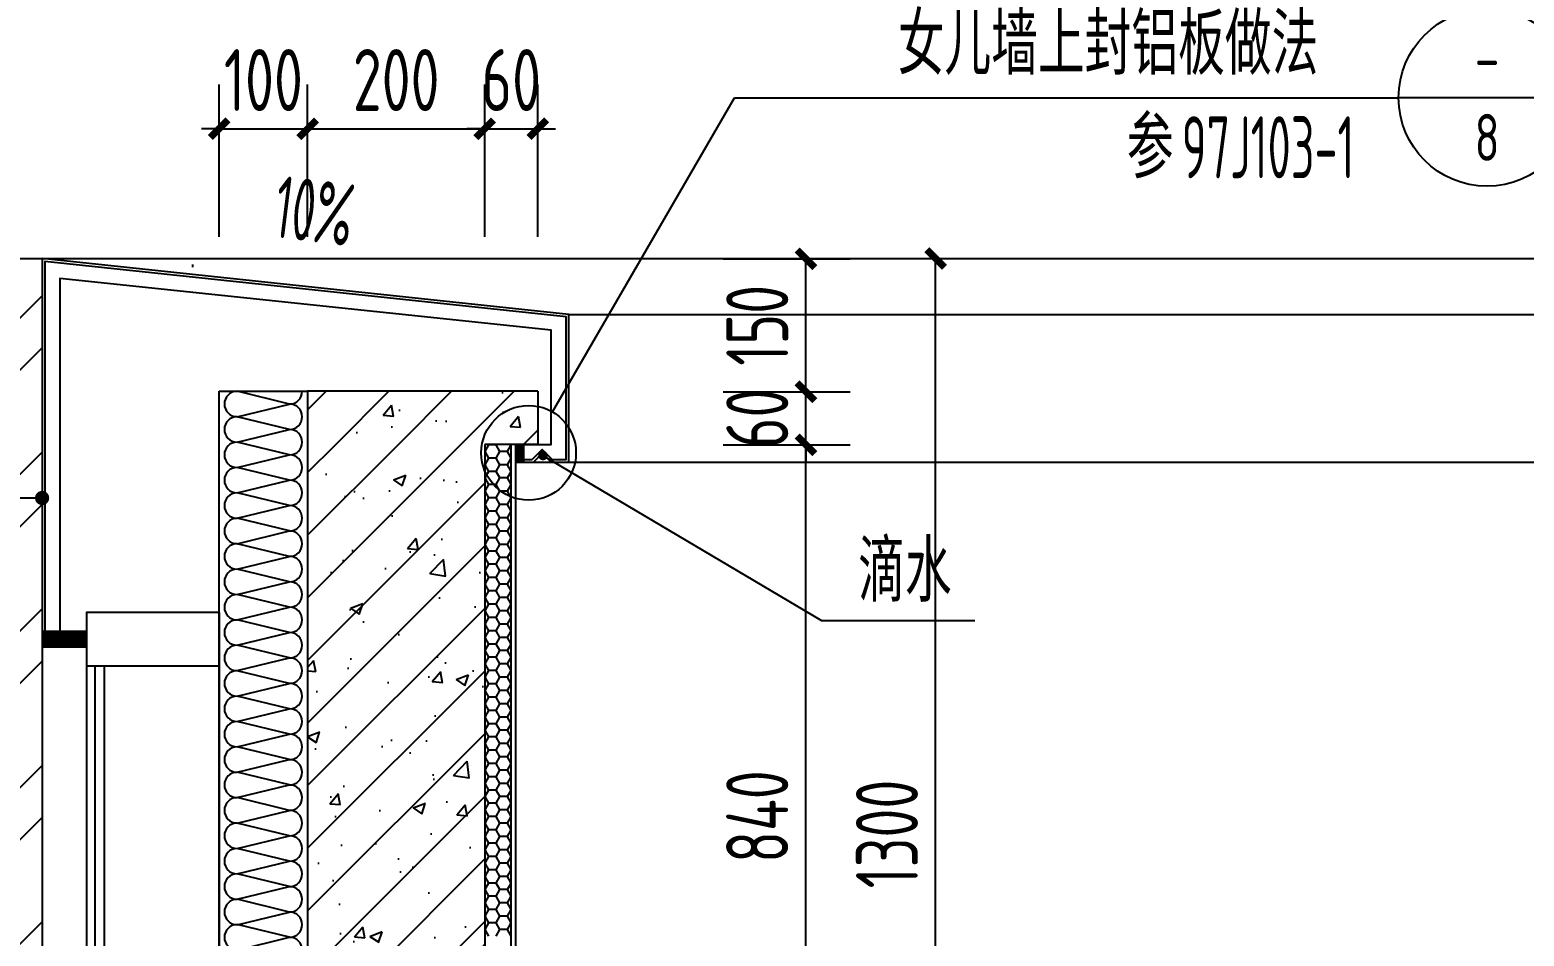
# Model space of a CAD drawing. Extents: x 198753 to 882193, y -399300 to 132460.
# Drawn here: x 347688 to 349376, y -191337 to -190314 of the extents above; entities that cross this region are included whole.
import ezdxf
from ezdxf.enums import TextEntityAlignment as Align

# ---------------------------------------------------------------- set-up
doc = ezdxf.new("R2010")
doc.units = 0
doc.header["$LTSCALE"] = 1000
doc.header["$MEASUREMENT"] = 0
for name, color, linetype in [('00-图签', 7, 'Continuous'), ('01-标注_尺寸', 124, 'Continuous'), ('01-标注_符号', 200, 'Continuous'), ('02-TEXT_标注', 130, 'Continuous'), ('05-填充_156', 156, 'Continuous'), ('05-填充_天正', 26, 'Continuous'), ('A-D-玻璃剖线', 130, 'Continuous'), ('A-D-金属剖线', 200, 'Continuous'), ('A-D-金属看线', 205, 'Continuous'), ('A-D_龙骨', 131, 'Continuous'), ('A-SUR_保温', 222, 'Continuous'), ('A-SUR_看线', 231, 'Continuous'), ('A-金属背板', 30, 'Continuous'), ('A_STR-砼墙', 51, 'Continuous'), ('钢龙骨', 173, 'Continuous')]:
    doc.layers.add(name, color=color, linetype=linetype)
doc.styles.add('_TCH_DIM', font='ROS1', dxfattribs={"width": 0.8, "bigfont": 'JD'})
doc.styles.add('_TCH_DIM_T3', font='ROS1', dxfattribs={"width": 0.8, "bigfont": 'JD'})
doc.dimstyles.new('_TCH_ARCH&&20', dxfattribs={"dimtxt": 70, "dimasz": 20, "dimexe": 50, "dimexo": 60, "dimgap": 20, "dimtad": 1, "dimdec": 0, "dimzin": 0, "dimdsep": 46, "dimtxsty": '_TCH_DIM_T3', "dimblk": 'ARCHTICK', "dimcen": 0.09, "dimclrt": 4, "dimazin": 2, "dimtfac": 1, "dimtdec": 0, "dimtix": 1, "dimtmove": 2, "dimatfit": 3, "dimfxl": 0, "dimtolj": 1, "dimtzin": 0, "dimarcsym": 0})
pattern_1 = [(45, (0, 0), (-35.35534, 35.35534), []), (50, (0, 0), (143.45204, -12.55043), [15, -165]), (355, (0, 0), (-27.75027, 150.43843), [12, -132]), (100.4514, (11.95, -1.05), (115.70188, 137.88791), [12.74804, -140.22842]), (46.1842, (0, 40), (213.4482, -33.1038), [22.5, -247.5]), (96.6356, (17.79, 37.24), (186.93254, 194.82357), [19.12206, -210.3426]), (351.1842, (0, 40), (186.9324, 194.8237), [18, -198]), (21, (20, 30), (119.38141, -80.52378), [15, -165]), (326, (20, 30), (48.66307, 145.03001), [12, -132]), (71.4514, (29.95, 23.29), (168.04453, 64.5061), [12.74804, -140.22842]), (37.5, (0, 0), (2.43197, 66.57877), [0, -130.4, 0, -134, 0, -132.5]), (7.5, (0, 0), (52.613907, 78.882342), [0, -76.4, 0, -127.4, 0, -50.5]), (327.5, (-44.6, 0), (106.764487, -4.510974), [0, -50, 0, -156, 0, -207]), (317.5, (-64.6, 0), (116.637234, 20.021), [0, -65, 0, -103.6, 0, -147])]

# ---------------------------------------------------------------- blocks, each defined once
blk = doc.blocks.new('$LinePat$聚苯板')
at = {"color": 0}
for p, q in [((14.8, -8.6), (0, 0)), ((29.7, 0), (14.8, -8.6)), ((14.8, -25.7), (0, -34.3)), ((14.8, -8.6), (14.8, -25.7)), ((29.7, -34.3), (14.8, -25.7)), ((0, -34.3), (0, -51.4)), ((0, -51.4), (14.8, -60)), ((14.8, -60), (29.7, -51.4))]:
    blk.add_line(p, q, dxfattribs=at)
blk = doc.blocks.new('_ArchTick')
at = {"color": 0, "linetype": 'ByBlock', "const_width": 0.4}
blk.add_lwpolyline([(-0.5, -0.5), (0.5, 0.5)], dxfattribs=at)
blk = doc.blocks.new('*D2170')
at = {"layer": '01-标注_尺寸', "color": 0, "lineweight": -2, "transparency": 16777216}
for p, q in [((65033.6, -189856.6), (65177, -189856.6)), ((65127, -190696.2), (65127, -189856.6)), ((65033.6, -190696.2), (65177, -190696.2))]:
    blk.add_line(p, q, dxfattribs=at)
at = {"layer": 'Defpoints', "color": 0, "transparency": 16777216}
for p in [(64973.6, -189856.6), (65127, -189856.6), (64973.6, -190696.2)]:
    blk.add_point(p, dxfattribs=at)
at = {"layer": '01-标注_尺寸', "color": 0, "lineweight": -2, "transparency": 16777216, "xscale": 20, "yscale": 20, "zscale": 20}
for p, rotation in [((65127, -189856.6), 90), ((65127, -190696.2), 270)]:
    blk.add_blockref('_ArchTick', p, dxfattribs=dict(at, rotation=rotation))
at = {"layer": '01-标注_尺寸', "color": 4, "transparency": 16777216, "insert": (65072, -190276.4), "char_height": 70, "attachment_point": 5, "rotation": 90, "style": '_TCH_DIM_T3'}
blk.add_mtext('\\A1;840', dxfattribs=at)
blk = doc.blocks.new('*D2171')
at = {"layer": '01-标注_尺寸', "color": 0, "lineweight": -2, "transparency": 16777216}
for p, q in [((65127, -189796.6), (65127, -189776.6)), ((65033.6, -189796.6), (65177, -189796.6)), ((65127, -189856.6), (65127, -189796.6)), ((65033.6, -189856.6), (65177, -189856.6)), ((65127, -189856.6), (65127, -189876.6))]:
    blk.add_line(p, q, dxfattribs=at)
at = {"layer": 'Defpoints', "color": 0, "transparency": 16777216}
for p in [(64973.6, -189796.6), (65127, -189796.6), (64973.6, -189856.6)]:
    blk.add_point(p, dxfattribs=at)
at = {"layer": '01-标注_尺寸', "color": 0, "lineweight": -2, "transparency": 16777216, "xscale": 20, "yscale": 20, "zscale": 20}
for p, rotation in [((65127, -189796.6), 270), ((65127, -189856.6), 90)]:
    blk.add_blockref('_ArchTick', p, dxfattribs=dict(at, rotation=rotation))
at = {"layer": '01-标注_尺寸', "color": 4, "transparency": 16777216, "insert": (65072, -189826.6), "char_height": 70, "attachment_point": 5, "rotation": 90, "style": '_TCH_DIM_T3'}
blk.add_mtext('\\A1;60', dxfattribs=at)
blk = doc.blocks.new('*D2172')
at = {"layer": '01-标注_尺寸', "color": 0, "lineweight": -2, "transparency": 16777216}
for p, q in [((65033.6, -189646.6), (65177, -189646.6)), ((65127, -189796.6), (65127, -189646.6)), ((65033.6, -189796.6), (65177, -189796.6))]:
    blk.add_line(p, q, dxfattribs=at)
at = {"layer": 'Defpoints', "color": 0, "transparency": 16777216}
for p in [(64973.6, -189646.6), (65127, -189646.6), (64973.6, -189796.6)]:
    blk.add_point(p, dxfattribs=at)
at = {"layer": '01-标注_尺寸', "color": 0, "lineweight": -2, "transparency": 16777216, "xscale": 20, "yscale": 20, "zscale": 20}
for p, rotation in [((65127, -189646.6), 90), ((65127, -189796.6), 270)]:
    blk.add_blockref('_ArchTick', p, dxfattribs=dict(at, rotation=rotation))
at = {"layer": '01-标注_尺寸', "color": 4, "transparency": 16777216, "insert": (65072, -189721.6), "char_height": 70, "attachment_point": 5, "rotation": 90, "style": '_TCH_DIM_T3'}
blk.add_mtext('\\A1;150', dxfattribs=at)
blk = doc.blocks.new('$LinePat$岩棉板')
at = {"color": 0}
for p, q in [((0, -17), (12, -67)), ((12, -67), (24, -17))]:
    blk.add_line(p, q, dxfattribs=at)
for centre, start, end in [((12, -17), 0, 180), ((0, -67), 270, 0), ((24, -67), 180, 270)]:
    blk.add_arc(centre, 12, start, end, dxfattribs=at)
at = {"layer": 'Defpoints'}
blk.add_point((0, 0.1), dxfattribs=at)
at = {"layer": 'Defpoints', "color": 0}
blk.add_point((24, -84), dxfattribs=at)
blk = doc.blocks.new('*U245')
at = {"layer": '01-标注_符号', "const_width": 8}
for points in [[(-4, 520, 1), (4, 520, 1)], [(268.2, 190.2, 1), (276.2, 190.2, 1)], [(215.7, -849.4, 1), (223.7, -849.4, 1)]]:
    blk.add_lwpolyline(points, format="xyb", close=True, dxfattribs=at)
at = {"layer": '01-标注_符号'}
for points in [[(-852.7, 520), (0, 520)], [(-852.7, 190.2), (272.2, 190.2)], [(-850, -849.4), (219.7, -849.4)]]:
    blk.add_lwpolyline(points, dxfattribs=at)
at = {"layer": 'A-D-金属剖线'}
for points in [[(70, -795.5), (300, -795.5), (300, -895), (70, -895)], [(71.5, -797), (298.5, -797), (298.5, -893.5), (71.5, -893.5)]]:
    blk.add_lwpolyline(points, close=True, dxfattribs=at)
at = {"layer": 'A-SUR_保温'}
blk.add_line((300, 1155), (300, -895), dxfattribs=at)
blk.add_lwpolyline([(200, 1155), (300, 1155), (300, -795.5), (200, -795.5)], close=True, dxfattribs=at)
at = {"layer": 'A-金属背板'}
for points in [[(60, 845), (70, 845), (70, 5), (60, 5)], [(60, -55), (70, -55), (70, -895), (60, -895)]]:
    blk.add_lwpolyline(points, close=True, dxfattribs=at)
at = {"layer": 'A-SUR_保温', "yscale": 1.188379012465143, "zscale": 1.188379012465143}
for p, xscale, rotation in [((200, 1126.3), 1.195146262867752, 90.00000006427223), ((200, 1097.6), 1.195146262867752, 90.00000006427223), ((200, 1068.9), 1.195146262867752, 90.00000006427223), ((200, 1040.3), 1.195146262867752, 90.00000006427223), ((200, 1011.6), 1.195146262867752, 90.00000006427223), ((200, 982.9), 1.195146262867752, 90.00000006427223), ((200, 954.2), 1.195146262867752, 90.00000006427223), ((200, 925.5), 1.195146262867752, 90.00000006427223), ((200, 896.8), 1.195146262867752, 90.00000006427223), ((200, 868.2), 1.195146262867752, 90.00000006427223), ((200, 839.5), 1.195146262867752, 90.00000006427223), ((200, 810.8), 1.195146262867752, 90.00000006427223), ((200, 782.1), 1.195146262867752, 90.00000006427223), ((200, 753.4), 1.195146262867752, 90.00000006427223), ((200, 724.7), 1.195146262867752, 90.00000006427223), ((200, 696.1), 1.195146262867752, 90.00000006427223), ((200, 667.4), 1.195146262867752, 90.00000006427223), ((200, 638.7), 1.195146262867752, 90.00000006427223), ((200, 610), 1.195146262867752, 90.00000006427223), ((200, 581.3), 1.195146262867752, 90.00000006427223), ((200, 552.6), 1.195146262867752, 90.00000006427223), ((200, 524), 1.195146262867752, 90.00000006427223), ((200, 495.3), 1.195146262867752, 90.00000006427223), ((200, 466.6), 1.195146262867752, 90.00000006427223), ((200, 437.9), 1.195146262867752, 90.00000006427223), ((200, 409.2), 1.195146262867752, 90.00000006427223), ((200, 380.5), 1.195146262867752, 90.00000006427223), ((200, 351.9), 1.195146262867752, 90.00000006427223), ((200, 323.2), 1.195146262867752, 90.00000006427223), ((200, 294.5), 1.195146262867752, 90.00000006427223), ((200, 265.8), 1.195146262867752, 90.00000006427223), ((200, 237.1), 1.195146262867752, 90.00000006427223), ((200, 208.4), 1.195146262867752, 90.00000006427223), ((200, 179.8), 1.195146262867752, 90.00000006427223), ((200, 151.1), 1.195146262867752, 90.00000006427223), ((200, 122.4), 1.195146262867752, 90.00000006427223), ((200, 93.7), 1.195146262867752, 90.00000006427223), ((200, 65), 1.195146262867752, 90.00000006427223), ((200, 36.3), 1.195146262867752, 90.00000006427223), ((200, 7.7), 1.195146262867752, 90.00000006427223), ((200, -21), 1.195146262867752, 90.00000006427223), ((200, -49.7), 1.195146262867752, 90.00000006427223), ((200, -78.4), 1.195146262867752, 90.00000006427223), ((200, -107.1), 1.195146262867752, 90.00000006427223), ((200, -135.8), 1.195146262867752, 90.00000006427223), ((200, -164.4), 1.195146262867752, 90.00000006427223), ((200, -193.1), 1.195146262867752, 90.00000006427223), ((200, -221.8), 1.195146262867752, 90.00000006427223), ((200, -250.5), 1.195146262867752, 90.00000006427223), ((200, -279.2), 1.195146262867752, 90.00000006427223), ((200, -307.9), 1.195146262867752, 90.00000006427223), ((200, -336.5), 1.195146262867752, 90.00000006427223), ((200, -365.2), 1.195146262867752, 90.00000006427223), ((200, -393.9), 1.195146262867752, 90.00000006427223), ((200, -422.6), 1.195146262867752, 90.00000006427223), ((200, -451.3), 1.195146262867752, 90.00000006427223), ((200, -480), 1.195146262867752, 90.00000006427223), ((200, -508.6), 1.195146262867752, 90.00000006427223), ((200, -537.3), 1.195146262867752, 90.00000006427223), ((200, -566), 1.195146262867752, 90.00000006427223), ((200, -594.7), 1.195146262867752, 90.00000006427223), ((200, -623.4), 1.195146262867752, 90.00000006427223), ((200, -652.1), 1.195146262867752, 90.00000006427223), ((200, -680.7), 1.195146262867752, 90.00000006427223), ((200, -709.4), 1.195146262867752, 90.00000006427223), ((200, -738.1), 1.195146262867752, 90.00000006427223), ((200, -766.8), 1.195146262867752, 90.00000006427223), ((200, -795.5), 1.195146262867752, 90.00000006427223), ((98.8, -895), 1.197916665666818, 180), ((127.5, -895), 1.197916665666818, 180), ((156.3, -895), 1.197916665666818, 180), ((185, -895), 1.197916665666818, 180), ((213.8, -895), 1.197916665666818, 180), ((242.5, -895), 1.197916665666818, 180), ((271.3, -895), 1.197916665666818, 180), ((300, -895), 1.197916665666818, 180)]:
    blk.add_blockref('$LinePat$岩棉板', p, dxfattribs=dict(at, xscale=xscale, rotation=rotation))
at = {"layer": '02-TEXT_标注', "style": '_TCH_DIM'}
for s, height, width, p in [('幕墙', 69.46, 0.8, (-852.7, 541)), ('2', 70, 0.64, (-728.5, 541)), ('厚憎水岩棉板', 69.46, 0.8, (-763.1, 212.1)), ('100', 70, 0.64, (-852.7, 212.1)), ('100', 70, 0.64, (-850, -825.5)), ('厚憎水岩棉防火封堵', 69.46, 0.8, (-760.4, -825.5)), ('外包', 69.46, 0.8, (-850, -940.4)), ('1.5', 70, 0.64, (-725.8, -940.4)), ('厚镀锌钢板', 69.46, 0.8, (-651.2, -940.4))]:
    blk.add_text(s, height=height, dxfattribs=dict(at, width=width)).set_placement(p)
blk = doc.blocks.new('kyuhtr')
blk.add_lwpolyline([(50, -30), (200, -30), (200, 30), (50, 30)], close=True)
at = {"const_width": 20}
blk.add_lwpolyline([(50, 0), (0, 0)], dxfattribs=at)
blk = doc.blocks.new('*U279')
at = {"layer": 'A-D-玻璃剖线'}
for points in [[(7285.6, -123553.6), (7285.6, -126282.3)], [(7335.6, -123553.6), (7335.6, -126282.3)]]:
    blk.add_lwpolyline(points, dxfattribs=at)
at = {"layer": '钢龙骨'}
blk.add_lwpolyline([(7485.6, -123553.6), (7485.6, -124483.6)], dxfattribs=at)
at = {"layer": 'A-D_龙骨'}
blk.add_blockref('kyuhtr', (7285.6, -123583.6), dxfattribs=at)
blk = doc.blocks.new('*U314')
at = {"layer": '05-填充_天正'}
h = blk.add_hatch(dxfattribs=at)
h.set_pattern_fill('钢筋混凝土', color=256, scale=20, style=0)
h.set_pattern_definition(pattern_1)
h.paths.add_polyline_path([(7485.5, -119103.6), (7485.5, -119163.6), (7745.5, -119163.6), (7745.5, -119103.6)])
h = blk.add_hatch(dxfattribs=at)
h.set_pattern_fill('钢筋混凝土', color=256, scale=20, style=0)
h.set_pattern_definition(pattern_1)
h.paths.add_polyline_path([(7485.5, -120553.6), (7685.5, -120553.6), (7685.5, -119163.6), (7485.5, -119163.6)])
at = {"layer": 'A_STR-砼墙'}
for p, q in [((7485.5, -119103.6), (7485.5, -119163.6)), ((7745.5, -119103.6), (7485.5, -119103.6)), ((7745.5, -119103.6), (7745.5, -119163.6)), ((7485.5, -119163.6), (7485.5, -120553.6)), ((7685.5, -119163.6), (7685.5, -120553.6)), ((7745.5, -119163.6), (7685.5, -119163.6))]:
    blk.add_line(p, q, dxfattribs=at)
blk = doc.blocks.new('*U188')
at = {"layer": '05-填充_156'}
h = blk.add_hatch(dxfattribs=at)
h.set_pattern_fill('金属', color=256, scale=50)
h.set_pattern_definition([(45, (7135.61, -126184.92), (-88.3883, 88.3883), []), (45, (7194.53, -126184.92), (-88.3883, 88.3883), [])])
h.paths.add_polyline_path([(6935.6, -126484.9), (7285.6, -126484.9), (7285.6, -129613.6), (6935.6, -129613.6)])
at = {"layer": 'A-SUR_看线', "color": 8}
blk.add_lwpolyline([(6935.6, -126484.9), (7285.6, -126484.9), (7285.6, -129613.6), (6935.6, -129613.6)], close=True, dxfattribs=at)
blk = doc.blocks.new('*U259')
at = {"layer": '01-标注_符号'}
for p, q in [((276.4, 276.7), (482.1, 631.6)), ((482.1, 631.6), (1232.4, 631.6)), ((1432.4, 631.6), (1232.4, 631.6)), ((265.8, 227.5), (580.4, 41.3)), ((580.4, 41.3), (753.6, 41.3))]:
    blk.add_line(p, q, dxfattribs=at)
blk.add_lwpolyline([(-96.9, 460.3, 0, 0, 0), (33.1, 444.2, 16, 0, 0), (92.6, 436.8, 0, 0, 0)], format="xyseb", dxfattribs=at)
for points, const_width in [([(263.5, 228.8, 1), (268.1, 226.1, 1)], 5.33), ([(-304, 179.5, 1), (-296, 179.5, 1)], 8)]:
    blk.add_lwpolyline(points, format="xyb", close=True, dxfattribs=dict(at, const_width=const_width))
blk.add_lwpolyline([(-1149.7, 179.5), (-300, 179.5)], dxfattribs=at)
for centre, radius in [((1332.4, 631.6), 100), ((249.6, 230.5), 53.5)]:
    blk.add_circle(centre, radius, dxfattribs=at)
at = {"layer": 'A-D-金属剖线'}
blk.add_line((-130, 443.2), (-130, 440.2), dxfattribs=at)
for points in [[(235, 220), (295, 220), (295, 386.8), (-300, 450), (-300, 20)], [(276.2, 223), (292, 223), (292, 384.1), (-297, 446.6), (-297, 20)], [(235, 240), (275, 240), (275, 369), (-280, 427.5), (-280, 20)], [(235, 223), (253.8, 223)], [(276.2, 223), (265, 234.2), (253.8, 223)], [(275, 220), (265, 230), (255, 220)]]:
    blk.add_lwpolyline(points, dxfattribs=at)
at = {"layer": 'A-D-金属剖线', "const_width": 10}
blk.add_lwpolyline([(240, 240), (240, 220)], dxfattribs=at)
at = {"layer": 'A-D-金属看线'}
for p, q in [((-300, 450), (2700.1, 450)), ((295, 386.8), (2700.1, 386.8)), ((295, 220), (2700.1, 220))]:
    blk.add_line(p, q, dxfattribs=at)
at = {"layer": '02-TEXT_标注', "style": '_TCH_DIM'}
for s, height, width, p in [('女儿墙上封铝板做法', 69.46, 0.8, (666.6, 657.4)), ('参', 69.5, 0.8, (925.3, 540.6)), ('97J103-1', 70, 0.64, (987.4, 540.6)), ('滴水', 69.46, 0.8, (621.9, 62.3))]:
    blk.add_text(s, height=height, dxfattribs=dict(at, width=width)).set_placement(p)
for s, p, p2 in [('-', (1318.2, 650), (1346.5, 650)), ('8', (1318.2, 560.2), (1346.5, 560.2))]:
    blk.add_text(s, height=53, dxfattribs=at).set_placement(p, p2, align=Align.FIT)
at = {"layer": '02-TEXT_标注', "style": '_TCH_DIM', "width": 0.64}
blk.add_text('10%', height=70, rotation=352.9353, dxfattribs=at).set_placement((-40.3, 474.4))
blk = doc.blocks.new('*D2047')
at = {"layer": '01-标注_尺寸', "color": 0, "lineweight": -2, "transparency": 16777216}
for p, q in [((347901.6, -190547.7), (347901.6, -190375.5)), ((348001.6, -190547.7), (348001.6, -190375.5)), ((347901.6, -190425.5), (347881.6, -190425.5)), ((347901.6, -190425.5), (348001.6, -190425.5)), ((348001.6, -190425.5), (348021.6, -190425.5))]:
    blk.add_line(p, q, dxfattribs=at)
at = {"layer": 'Defpoints', "color": 0, "transparency": 16777216}
for p in [(348001.6, -190425.5), (347901.6, -190607.7), (348001.6, -190607.7)]:
    blk.add_point(p, dxfattribs=at)
at = {"layer": '01-标注_尺寸', "color": 0, "lineweight": -2, "transparency": 16777216, "xscale": 20, "yscale": 20, "zscale": 20}
blk.add_blockref('_ArchTick', (347901.6, -190425.5), dxfattribs=at)
at = {"layer": '01-标注_尺寸', "color": 0, "lineweight": -2, "transparency": 16777216, "xscale": 20, "yscale": 20, "zscale": 20, "rotation": 180}
blk.add_blockref('_ArchTick', (348001.6, -190425.5), dxfattribs=at)
at = {"layer": '01-标注_尺寸', "color": 4, "transparency": 16777216, "insert": (347951.6, -190370.5), "char_height": 70, "attachment_point": 5, "style": '_TCH_DIM_T3'}
blk.add_mtext('\\A1;100', dxfattribs=at)
blk = doc.blocks.new('*D2048')
at = {"layer": '01-标注_尺寸', "color": 0, "lineweight": -2, "transparency": 16777216}
for p, q in [((348001.6, -190547.7), (348001.6, -190375.5)), ((348201.6, -190547.7), (348201.6, -190375.5)), ((348001.6, -190425.5), (348201.6, -190425.5))]:
    blk.add_line(p, q, dxfattribs=at)
at = {"layer": 'Defpoints', "color": 0, "transparency": 16777216}
for p in [(348201.6, -190425.5), (348001.6, -190607.7), (348201.6, -190607.7)]:
    blk.add_point(p, dxfattribs=at)
at = {"layer": '01-标注_尺寸', "color": 0, "lineweight": -2, "transparency": 16777216, "xscale": 20, "yscale": 20, "zscale": 20, "rotation": 180}
blk.add_blockref('_ArchTick', (348001.6, -190425.5), dxfattribs=at)
at = {"layer": '01-标注_尺寸', "color": 0, "lineweight": -2, "transparency": 16777216, "xscale": 20, "yscale": 20, "zscale": 20}
blk.add_blockref('_ArchTick', (348201.6, -190425.5), dxfattribs=at)
at = {"layer": '01-标注_尺寸', "color": 4, "transparency": 16777216, "insert": (348101.6, -190370.5), "char_height": 70, "attachment_point": 5, "style": '_TCH_DIM_T3'}
blk.add_mtext('\\A1;200', dxfattribs=at)
blk = doc.blocks.new('*D2049')
at = {"layer": '01-标注_尺寸', "color": 0, "lineweight": -2, "transparency": 16777216}
for p, q in [((348201.6, -190547.7), (348201.6, -190375.5)), ((348261.6, -190547.7), (348261.6, -190375.5)), ((348201.6, -190425.5), (348181.6, -190425.5)), ((348201.6, -190425.5), (348261.6, -190425.5)), ((348261.6, -190425.5), (348281.6, -190425.5))]:
    blk.add_line(p, q, dxfattribs=at)
at = {"layer": 'Defpoints', "color": 0, "transparency": 16777216}
for p in [(348261.6, -190425.5), (348201.6, -190607.7), (348261.6, -190607.7)]:
    blk.add_point(p, dxfattribs=at)
at = {"layer": '01-标注_尺寸', "color": 0, "lineweight": -2, "transparency": 16777216, "xscale": 20, "yscale": 20, "zscale": 20}
blk.add_blockref('_ArchTick', (348201.6, -190425.5), dxfattribs=at)
at = {"layer": '01-标注_尺寸', "color": 0, "lineweight": -2, "transparency": 16777216, "xscale": 20, "yscale": 20, "zscale": 20, "rotation": 180}
blk.add_blockref('_ArchTick', (348261.6, -190425.5), dxfattribs=at)
at = {"layer": '01-标注_尺寸', "color": 4, "transparency": 16777216, "insert": (348231.6, -190370.5), "char_height": 70, "attachment_point": 5, "style": '_TCH_DIM_T3'}
blk.add_mtext('\\A1;60', dxfattribs=at)
blk = doc.blocks.new('*D2086')
at = {"layer": '01-标注_尺寸', "color": 0, "lineweight": -2, "transparency": 16777216}
for p, q in [((348674.5, -190572), (348761, -190572)), ((348711, -191872), (348711, -190572)), ((348674.5, -191872), (348761, -191872))]:
    blk.add_line(p, q, dxfattribs=at)
at = {"layer": 'Defpoints', "color": 0, "transparency": 16777216}
for p in [(348614.5, -190572), (348711, -190572), (348614.5, -191872)]:
    blk.add_point(p, dxfattribs=at)
at = {"layer": '01-标注_尺寸', "color": 0, "lineweight": -2, "transparency": 16777216, "xscale": 20, "yscale": 20, "zscale": 20}
for p, rotation in [((348711, -190572), 90), ((348711, -191872), 270)]:
    blk.add_blockref('_ArchTick', p, dxfattribs=dict(at, rotation=rotation))
at = {"layer": '01-标注_尺寸', "color": 4, "transparency": 16777216, "insert": (348656, -191222), "char_height": 70, "attachment_point": 5, "rotation": 90, "style": '_TCH_DIM_T3'}
blk.add_mtext('\\A1;1300', dxfattribs=at)
blk = doc.blocks.new('*U329')
at = {"layer": 'A-SUR_保温'}
for p, q in [((64794.1, -191326.2), (64794.1, -189856.6)), ((64799.1, -191326.2), (64799.1, -189856.6))]:
    blk.add_line(p, q, dxfattribs=at)
at = {"layer": 'A-SUR_保温', "xscale": 0.5050466406238793, "yscale": 0.5, "zscale": 0.5, "rotation": 270}
for p in [(64794.1, -189856.6), (64794.1, -189871.6), (64794.1, -189886.5), (64794.1, -189901.5), (64794.1, -189916.5), (64794.1, -189931.5), (64794.1, -189946.5), (64794.1, -189961.5), (64794.1, -189976.5), (64794.1, -189991.5), (64794.1, -190006.5), (64794.1, -190021.5), (64794.1, -190036.5), (64794.1, -190051.5), (64794.1, -190066.5), (64794.1, -190081.5), (64794.1, -190096.5), (64794.1, -190111.5), (64794.1, -190126.5), (64794.1, -190141.5), (64794.1, -190156.5), (64794.1, -190171.5), (64794.1, -190186.5), (64794.1, -190201.5), (64794.1, -190216.5), (64794.1, -190231.5), (64794.1, -190246.4), (64794.1, -190261.4), (64794.1, -190276.4), (64794.1, -190291.4), (64794.1, -190306.4), (64794.1, -190321.4), (64794.1, -190336.4), (64794.1, -190351.4), (64794.1, -190366.4), (64794.1, -190381.4), (64794.1, -190396.4)]:
    blk.add_blockref('$LinePat$聚苯板', p, dxfattribs=at)
at = {"layer": '01-标注_尺寸'}
for p1, p2, picture, middle in [((64973.6, -189796.6), (64973.6, -189646.6), '*D2172', (65072, -189721.6)), ((64973.6, -189856.6), (64973.6, -189796.6), '*D2171', (65072, -189826.6)), ((64973.6, -190696.2), (64973.6, -189856.6), '*D2170', (65072, -190276.4))]:
    dim = blk.add_aligned_dim(p1=p1, p2=p2, distance=-153.4, dimstyle='_TCH_ARCH&&20', dxfattribs=at)
    dim.commit()
    dim.dimension.update_dxf_attribs({"geometry": picture, "text_midpoint": middle})

msp = doc.modelspace()

# ---------------------------------------------------------------- block references
for name, p in [('*U245', (347701.6, -191877, 1500)), ('*U279', (340416, -67418.4, 1500))]:
    msp.add_blockref(name, p)
at = {"layer": '00-图签'}
msp.add_blockref('*U259', (348001.6, -191022, 1500), dxfattribs=at)
at = {"layer": 'A-SUR_保温'}
for name, p in [('*U314', (340516.1, -71618.4)), ('*U188', (340416, -64087.1, 1500)), ('*U329', (283437.5, -925.9))]:
    msp.add_blockref(name, p, dxfattribs=at)

# ---------------------------------------------------------------- dimensions: what is measured, and where the dimension line sits
at = {"layer": '01-标注_尺寸'}
for p1, p2, distance, picture, middle in [((347901.6, -190607.7), (348001.6, -190607.7), 182.2, '*D2047', (347951.6, -190370.5)), ((348001.6, -190607.7), (348201.6, -190607.7), 182.2, '*D2048', (348101.6, -190370.5)), ((348201.6, -190607.7), (348261.6, -190607.7), 182.2, '*D2049', (348231.6, -190370.5)), ((348614.5, -191872), (348614.5, -190572), -96.5, '*D2086', (348656, -191222))]:
    dim = msp.add_aligned_dim(p1=p1, p2=p2, distance=distance, dimstyle='_TCH_ARCH&&20', dxfattribs=at)
    dim.commit()
    dim.dimension.update_dxf_attribs({"geometry": picture, "text_midpoint": middle})

doc.saveas('drawing.dxf')
